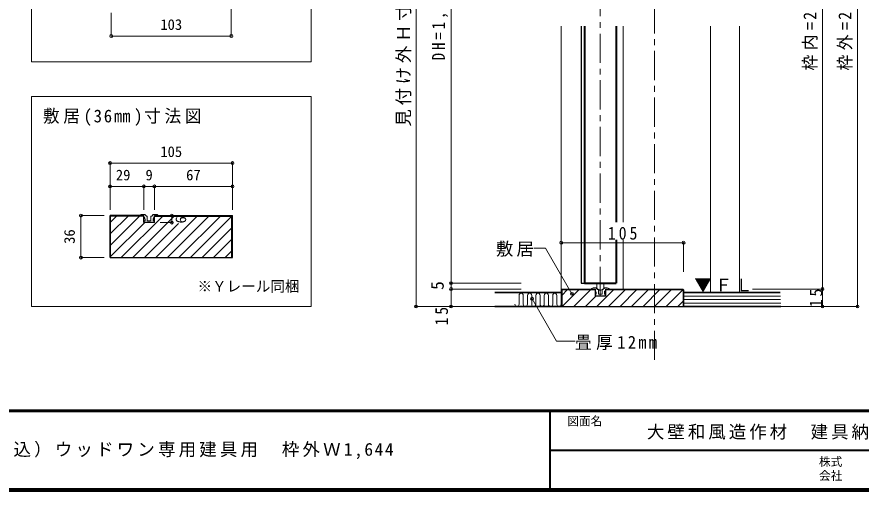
# Model space of a CAD drawing. Units: millimetres at full size, sheet at 1:5; details may follow other scales. Extents: x -981 to 969, y -733 to 681.
# Drawn here: x -464 to 261, y -716 to -309 of the extents above; entities that cross this region are included whole.
import ezdxf
from ezdxf.enums import TextEntityAlignment as Align

# ---------------------------------------------------------------- set-up
doc = ezdxf.new("R2010")
doc.units = ezdxf.units.MM
doc.header["$LTSCALE"] = 5
doc.header["$PDMODE"] = 32
doc.header["$PDSIZE"] = 2.5
doc.linetypes.add('CHAIN1', pattern=[8, 5, -1, 1, -1])
doc.linetypes.add('DASHED1', pattern=[1.8, 1.2, -0.6])
for name, color, linetype, lineweight in [('0-1_通り芯', 4, 'CHAIN1', 9), ('0-3_仕上げ', 7, 'Continuous', 18), ('0-4_枠', 3, 'Continuous', 25), ('0-6_扉', 6, 'Continuous', 40), ('0-7_金物', 7, 'Continuous', 18), ('0-A_文字', 7, 'Continuous', 18), ('0-B_寸法', 7, 'Continuous', 9), ('0-C_ハッチ', 4, 'DASHED1', 9), ('F-0_補助線', 6, 'Continuous', 40), ('F-1_枠', 6, 'Continuous', 40)]:
    doc.layers.add(name, color=color, linetype=linetype, lineweight=lineweight)
doc.layers.add('F-A_文字', color=7, linetype='Continuous')
doc.styles.add('ＭＳ ゴシック', font='')
doc.styles.get('ＭＳ ゴシック').set_extended_font_data('MS Gothic')

msp = doc.modelspace()

# ---------------------------------------------------------------- linework, layer by layer
at = {"layer": '0-1_通り芯'}
for p, q in [((83.358, 21.631), (83.358, -604.843)), ((36.858, -548.609), (36.858, -81.845))]:
    msp.add_line(p, q, dxfattribs=at)
at = {"layer": '0-3_仕上げ', "color": 2, "lineweight": 35}
for p, q in [((3.358, -545.609), (-53.453, -545.609)), ((108.358, -545.609), (191.264, -545.609)), ((-53.453, -557.609), (3.358, -557.609)), ((108.358, -557.609), (191.785, -557.609))]:
    msp.add_line(p, q, dxfattribs=at)
at = {"layer": '0-3_仕上げ'}
for p, q in [((-32.781, -548.14), (-32.781, -555.703)), ((-29.18, -548.14), (-29.18, -555.703)), ((-25.578, -548.14), (-25.578, -555.703)), ((-21.977, -548.14), (-21.977, -555.703)), ((-18.375, -548.14), (-18.375, -555.703)), ((-14.774, -548.14), (-14.774, -555.703)), ((-11.173, -548.14), (-11.173, -555.703)), ((-7.571, -548.14), (-7.571, -555.703)), ((-3.97, -548.14), (-3.97, -555.703)), ((-0.368, -548.14), (-0.368, -555.703)), ((191.394, -548.609), (108.358, -548.609)), ((191.524, -551.609), (108.358, -551.609)), ((191.654, -554.609), (108.358, -554.609))]:
    msp.add_line(p, q, dxfattribs=at)
for centre, radius, start, end in [((-30.98, -547.999), 1.806, 355.51051, 184.48949), ((-23.778, -547.999), 1.806, 355.51051, 184.48949), ((-16.575, -547.999), 1.806, 355.51051, 184.48949), ((-9.372, -547.999), 1.806, 355.51051, 184.48949), ((-2.169, -547.999), 1.806, 355.51051, 184.48949), ((-34.582, -555.67), 1.801, 181.04347, 358.95653), ((-27.379, -555.67), 1.801, 181.04347, 358.95653), ((-20.176, -555.67), 1.801, 181.04347, 358.95653), ((-12.973, -555.67), 1.801, 181.04347, 358.95653), ((-5.77, -555.67), 1.801, 181.04347, 358.95653), ((1.432, -555.67), 1.801, 181.04347, 358.95653)]:
    msp.add_arc(centre, radius, start, end, dxfattribs=at)
at = {"layer": '0-4_枠', "color": 4, "lineweight": 9}
for p, q in [((3.358, -317.08), (3.358, -543.316)), ((56.358, -317.08), (56.358, -485.233)), ((131.358, -317.08), (131.358, -545.609)), ((156.358, -317.08), (156.358, -545.609)), ((56.358, -500.364), (56.358, -542.609))]:
    msp.add_line(p, q, dxfattribs=at)
at = {"layer": '0-4_枠'}
for p, q in [((-383.613, -515.609), (-383.613, -479.609)), ((-354.613, -479.609), (-383.613, -479.609)), ((-383.113, -515.609), (-383.113, -480.109)), ((-354.613, -480.109), (-383.113, -480.109)), ((-345.613, -485.609), (-345.613, -479.609)), ((-345.613, -479.609), (-278.613, -479.609)), ((-345.613, -480.109), (-279.113, -480.109)), ((-279.113, -515.609), (-279.113, -480.109)), ((-278.613, -515.609), (-278.613, -479.609)), ((-383.613, -515.609), (-278.613, -515.609)), ((3.358, -543.316), (4.065, -542.609)), ((4.065, -542.609), (32.358, -542.609)), ((32.358, -542.609), (32.358, -548.609)), ((41.358, -542.609), (41.358, -548.609)), ((41.358, -542.609), (107.65, -542.609)), ((107.65, -542.609), (108.358, -543.316)), ((3.358, -543.316), (3.358, -557.609)), ((3.858, -543.523), (4.272, -543.109)), ((3.858, -543.523), (3.858, -557.609)), ((4.272, -543.109), (32.358, -543.109)), ((41.358, -548.609), (32.358, -548.609)), ((41.358, -543.109), (107.443, -543.109)), ((107.443, -543.109), (107.858, -543.523)), ((107.858, -543.523), (107.858, -557.609)), ((108.358, -543.316), (108.358, -557.609)), ((3.358, -557.609), (108.358, -557.609))]:
    msp.add_line(p, q, dxfattribs=at)
msp.add_lwpolyline([(-345.613, -485.609), (-354.613, -485.609), (-354.613, -479.609)], dxfattribs=at)
at = {"layer": '0-6_扉', "color": 3, "lineweight": 25}
for p, q in [((20.358, -317.08), (20.358, -537.609)), ((20.358, -537.609), (23.358, -537.609))]:
    msp.add_line(p, q, dxfattribs=at)
at = {"layer": '0-6_扉'}
for p, q in [((23.358, -317.08), (23.358, -537.609)), ((50.358, -317.08), (50.358, -485.233)), ((50.358, -500.364), (50.358, -537.609)), ((23.358, -537.609), (50.358, -537.609))]:
    msp.add_line(p, q, dxfattribs=at)
at = {"layer": '0-7_金物'}
for p, q in [((-357.413, -479.609), (-354.613, -479.609)), ((-356.071, -478.609), (-354.07, -478.609)), ((-354.613, -480.609), (-354.613, -479.609)), ((-353.913, -485.609), (-354.399, -484.383)), ((-353.613, -484.109), (-354.213, -484.109)), ((-352.451, -480.021), (-353.716, -478.756)), ((-353.613, -484.109), (-353.613, -482.845)), ((-352.238, -480.109), (-351.913, -480.109)), ((-351.713, -483.809), (-351.713, -480.309)), ((-350.413, -484.109), (-351.413, -484.109)), ((-350.113, -484.409), (-350.413, -484.109)), ((-348.513, -483.809), (-348.513, -480.309)), ((-347.987, -480.109), (-348.313, -480.109)), ((-347.775, -480.021), (-346.509, -478.756)), ((-346.613, -484.109), (-346.613, -482.845)), ((-346.613, -484.109), (-346.013, -484.109)), ((-346.313, -485.609), (-345.827, -484.383)), ((-344.154, -478.609), (-346.156, -478.609)), ((-345.613, -480.609), (-345.613, -479.609)), ((-342.813, -479.609), (-345.613, -479.609)), ((-352.813, -485.609), (-353.913, -485.609)), ((-352.813, -485.609), (-352.613, -485.409)), ((-352.613, -485.409), (-352.413, -485.609)), ((-352.413, -485.609), (-347.813, -485.609)), ((-347.613, -485.409), (-347.813, -485.609)), ((-347.413, -485.609), (-347.613, -485.409)), ((-347.413, -485.609), (-346.313, -485.609)), ((29.558, -542.609), (32.358, -542.609)), ((30.899, -541.609), (32.9, -541.609)), ((32.358, -543.609), (32.358, -542.609)), ((34.52, -543.021), (33.254, -541.756)), ((33.858, -537.609), (33.858, -542.077)), ((33.858, -542.077), (36.858, -543.809)), ((39.858, -542.077), (36.858, -543.809)), ((39.195, -543.021), (40.461, -541.756)), ((39.858, -537.609), (39.858, -542.077)), ((42.816, -541.609), (40.815, -541.609)), ((41.358, -543.609), (41.358, -542.609)), ((44.158, -542.609), (41.358, -542.609)), ((33.058, -548.609), (32.572, -547.383)), ((33.358, -547.109), (32.758, -547.109)), ((34.158, -548.609), (33.058, -548.609)), ((33.358, -547.109), (33.358, -545.845)), ((34.158, -548.609), (34.358, -548.409)), ((34.358, -548.409), (34.558, -548.609)), ((34.558, -548.609), (39.158, -548.609)), ((34.732, -543.109), (35.058, -543.109)), ((35.258, -546.809), (35.258, -543.309)), ((36.558, -547.109), (35.558, -547.109)), ((36.858, -547.409), (36.558, -547.109)), ((38.458, -546.809), (38.458, -543.309)), ((38.983, -543.109), (38.658, -543.109)), ((39.358, -548.409), (39.158, -548.609)), ((39.558, -548.609), (39.358, -548.409)), ((39.558, -548.609), (40.658, -548.609)), ((40.358, -547.109), (40.358, -545.845)), ((40.358, -547.109), (40.958, -547.109)), ((40.658, -548.609), (41.143, -547.383))]:
    msp.add_line(p, q, dxfattribs=at)
for points in [[(-348.813, -484.109), (-349.813, -484.109), (-350.113, -484.409)], [(38.158, -547.109), (37.158, -547.109), (36.858, -547.409)]]:
    msp.add_lwpolyline(points, dxfattribs=at)
for centre, radius, start, end in [((-357.413, -479.409), 0.2, 138.18969, 270), ((-356.071, -480.609), 2, 90, 138.18969), ((-356.613, -482.845), 3, 0, 48.19), ((-354.213, -484.309), 0.2, 90, 201.616), ((-354.07, -479.109), 0.5, 45, 90), ((-352.238, -479.809), 0.3, 225, 270), ((-351.913, -480.309), 0.2, 360, 90), ((-351.413, -483.809), 0.3, 180, 270), ((-348.813, -483.809), 0.3, 270, 360), ((-348.313, -480.309), 0.2, 90, 180), ((-347.987, -479.809), 0.3, 270, 315), ((-343.613, -482.845), 3, 131.81, 180), ((-346.156, -479.109), 0.5, 90, 135), ((-346.013, -484.309), 0.2, 338.384, 90), ((-344.154, -480.609), 2, 41.81031, 90), ((-342.813, -479.409), 0.2, 270, 41.81031), ((29.558, -542.409), 0.2, 138.18969, 270), ((30.899, -543.609), 2, 90, 138.18969), ((32.9, -542.109), 0.5, 45, 90), ((34.732, -542.809), 0.3, 225, 270), ((38.983, -542.809), 0.3, 270, 315), ((40.815, -542.109), 0.5, 90, 135), ((42.816, -543.609), 2, 41.81031, 90), ((44.158, -542.409), 0.2, 270, 41.81031), ((30.358, -545.845), 3, 0, 48.19), ((32.758, -547.309), 0.2, 90, 201.616), ((35.058, -543.309), 0.2, 360, 90), ((35.558, -546.809), 0.3, 180, 270), ((38.158, -546.809), 0.3, 270, 360), ((38.658, -543.309), 0.2, 90, 180), ((43.358, -545.845), 3, 131.81, 180), ((40.958, -547.309), 0.2, 338.384, 90)]:
    msp.add_arc(centre, radius, start, end, dxfattribs=at)
at = {"layer": '0-A_文字'}
for p, q in [((-451.113, -347.609), (-211.113, -347.609)), ((-451.113, -557.609), (-451.113, -377.609)), ((-10.117, -507.451), (-20.117, -507.451)), ((12.578, -546.76), (-10.117, -507.451)), ((-211.113, -557.609), (-451.113, -557.609))]:
    msp.add_line(p, q, dxfattribs=at)
for points in [[(-211.113, -347.609), (-211.113, -167.609), (-451.113, -167.609), (-451.113, -347.609)], [(-451.113, -377.609), (-211.113, -377.609), (-211.113, -557.609)], [(-21.63, -550.984), (-0.577, -587.449), (15.204, -587.449)]]:
    msp.add_lwpolyline(points, dxfattribs=at)
for p in [(-21.63, -550.984), (12.578, -546.76)]:
    msp.add_point(p, dxfattribs=at)
at = {"layer": '0-B_寸法', "color": 4}
for p, q in [((-121.113, -53.392), (-121.113, -557.609)), ((-91.113, -53.392), (-91.113, -557.609)), ((227.471, -62.392), (227.471, -557.609)), ((257.471, -62.392), (257.471, -557.609)), ((-279.613, -325.609), (-279.613, -285.609)), ((-382.613, -325.609), (-382.613, -305.609)), ((-382.613, -325.609), (-279.613, -325.609)), ((-383.613, -434.609), (-278.613, -434.609)), ((-383.613, -434.609), (-383.613, -454.609)), ((-278.613, -434.609), (-278.613, -454.609)), ((-383.613, -454.609), (-354.613, -454.609)), ((-383.613, -454.609), (-383.613, -474.609)), ((-354.613, -454.609), (-354.613, -474.609)), ((-354.613, -454.609), (-345.613, -454.609)), ((-345.613, -454.609), (-345.613, -474.609)), ((-345.613, -454.609), (-278.613, -454.609)), ((-278.613, -454.609), (-278.613, -474.609)), ((-408.613, -479.609), (-408.613, -515.609)), ((-408.613, -479.609), (-388.613, -479.609)), ((-330.613, -479.609), (-340.613, -479.609)), ((-330.613, -479.609), (-330.613, -485.609)), ((-330.613, -485.609), (-340.613, -485.609)), ((3.358, -502.864), (3.358, -527.915)), ((3.358, -502.864), (108.358, -502.864)), ((108.358, -502.864), (108.358, -527.915)), ((-408.613, -515.609), (-388.613, -515.609)), ((-31.113, -537.609), (-91.113, -537.609)), ((-31.113, -542.609), (-91.113, -542.609)), ((167.471, -542.609), (227.471, -542.609)), ((-31.113, -557.609), (-121.113, -557.609)), ((167.471, -557.609), (257.471, -557.609))]:
    msp.add_line(p, q, dxfattribs=at)
at = {"layer": '0-B_寸法'}
for p in [(-382.613, -325.609), (-279.613, -325.609), (-383.613, -434.609), (-278.613, -434.609), (-383.613, -454.609), (-354.613, -454.609), (-345.613, -454.609), (-278.613, -454.609), (-408.613, -479.609), (-330.613, -479.609), (-330.613, -485.609), (3.358, -502.864), (108.358, -502.864), (-408.613, -515.609), (-91.113, -537.609), (-91.113, -542.609), (227.471, -542.609), (-121.113, -557.609), (-91.113, -557.609), (227.471, -557.609), (257.471, -557.609)]:
    msp.add_point(p, dxfattribs=at)
at = {"layer": '0-C_ハッチ', "linetype": 'Continuous'}
for p, q in [((-383.113, -504.938), (-358.284, -480.109)), ((-383.113, -495.038), (-368.184, -480.109)), ((-383.113, -485.139), (-378.083, -480.109)), ((-373.985, -515.609), (-338.485, -480.109)), ((-364.086, -515.609), (-328.586, -480.109)), ((-344.287, -515.609), (-308.787, -480.109)), ((-334.387, -515.609), (-298.887, -480.109)), ((-324.488, -515.609), (-288.988, -480.109)), ((-314.588, -515.609), (-279.113, -480.133)), ((-383.113, -514.837), (-353.885, -485.609)), ((-354.186, -515.609), (-324.994, -486.417)), ((-304.689, -515.609), (-279.113, -490.033)), ((-294.789, -515.609), (-279.113, -499.932)), ((-284.89, -515.609), (-279.113, -509.832)), ((3.858, -548.139), (8.887, -543.109)), ((4.286, -557.609), (18.786, -543.109)), ((14.186, -557.609), (28.686, -543.109)), ((24.085, -557.609), (33.085, -548.609)), ((33.985, -557.609), (48.485, -543.109)), ((43.884, -557.609), (58.384, -543.109)), ((53.784, -557.609), (68.284, -543.109)), ((63.683, -557.609), (78.183, -543.109)), ((73.583, -557.609), (88.083, -543.109)), ((83.482, -557.609), (97.982, -543.109)), ((93.382, -557.609), (107.858, -543.133)), ((103.281, -557.609), (107.858, -553.033))]:
    msp.add_line(p, q, dxfattribs=at)
at = {"layer": 'F-1_枠'}
for p, q in [((968.636, -646.776), (-981.363, -646.776)), ((968.636, -647.609), (-981.363, -647.609)), ((-6.364, -647.609), (-6.364, -714.276)), ((-6.364, -680.943), (966.97, -680.943)), ((968.636, -714.276), (-981.363, -714.276)), ((968.636, -715.109), (-981.363, -715.109)), ((968.636, -715.943), (-981.363, -715.943))]:
    msp.add_line(p, q, dxfattribs=at)

# ---------------------------------------------------------------- texts
at = {"layer": '0-A_文字', "style": 'ＭＳ ゴシック'}
msp.add_text('※Ｙレール同梱', height=9.164, dxfattribs=at).set_placement((-308.613, -547.609), align=Align.BOTTOM_LEFT)
at = {"layer": '0-A_文字', "char_height": 11, "attachment_point": 7, "style": 'ＭＳ ゴシック'}
for s, insert in [('\\T1.22;\\W0.95;敷居(36㎜)寸法図', (-441.113, -402.609)), ('\\T1.17;敷居', (-52.617, -514.951)), ('\\T1.17;▼ＦＬ', (117.471, -545.609)), ('\\T1.27;\\W0.95;畳厚12mm', (15.204, -594.949))]:
    msp.add_mtext(s, dxfattribs=dict(at, insert=insert))
at = {"layer": '0-B_寸法', "style": 'ＭＳ ゴシック'}
for s, p in [('103', (-340.488, -323.109)), ('105', (-340.488, -432.109)), ('29', (-378.633, -452.109)), ('9', (-353.238, -452.109)), ('67', (-318.363, -452.109))]:
    msp.add_text(s, height=9.164, dxfattribs=at).set_placement(p, align=Align.BOTTOM_LEFT)
for s, height, p in [('6', 9.164, (-315.613, -486.359)), ('36', 9.164, (-411.113, -503.859)), ('5', 11, (-94.113, -543.359))]:
    msp.add_text(s, height=height, rotation=90, dxfattribs=at).set_placement(p, align=Align.BOTTOM_LEFT)
at = {"layer": '0-B_寸法', "char_height": 11, "attachment_point": 7, "rotation": 90, "style": 'ＭＳ ゴシック'}
for s, insert in [('\\T1.21;見付け外Ｈ寸法＝2,056', (-123.613, -403.33)), ('\\T1.29;\\W0.9;枠内=2,005', (224.971, -355.205)), ('\\T1.29;\\W0.9;枠外=2,047', (254.971, -355.205)), ('\\T1.39;\\W0.85;DH=1,995', (-93.613, -346.455)), ('\\T1.36;\\W0.9;15', (227.471, -558.234)), ('\\T1.36;\\W0.9;15', (-93.613, -573.864))]:
    msp.add_mtext(s, dxfattribs=dict(at, insert=insert))
at = {"layer": '0-B_寸法', "insert": (43.358, -500.364), "char_height": 11, "attachment_point": 7, "style": 'ＭＳ ゴシック'}
msp.add_mtext('\\T1.38;\\W0.9;105', dxfattribs=at)
at = {"layer": 'F-0_補助線', "color": 7, "insert": (76.826, -671.804), "char_height": 11, "attachment_point": 7, "style": 'ＭＳ ゴシック'}
msp.add_mtext('\\T1.17;大壁和風造作材\u3000建具納まり図', dxfattribs=at)
at = {"layer": 'F-A_文字', "style": 'ＭＳ ゴシック'}
for s, p in [('図面名', (8.636, -661.776)), ('株式', (224.47, -696.609)), ('会社', (224.47, -708.609))]:
    msp.add_text(s, height=7.331, dxfattribs=at).set_placement(p, align=Align.BOTTOM_LEFT)
at = {"layer": 'F-A_文字', "insert": (-855.955, -688.443), "char_height": 11, "attachment_point": 7, "style": 'ＭＳ ゴシック'}
msp.add_mtext('\\T1.18;大壁部材\u3000桧\u3000和－洋片引き戸枠セット（和側引込）ウッドワン専用建具用\u3000枠外Ｗ1,644', dxfattribs=at)

doc.saveas('drawing.dxf')
